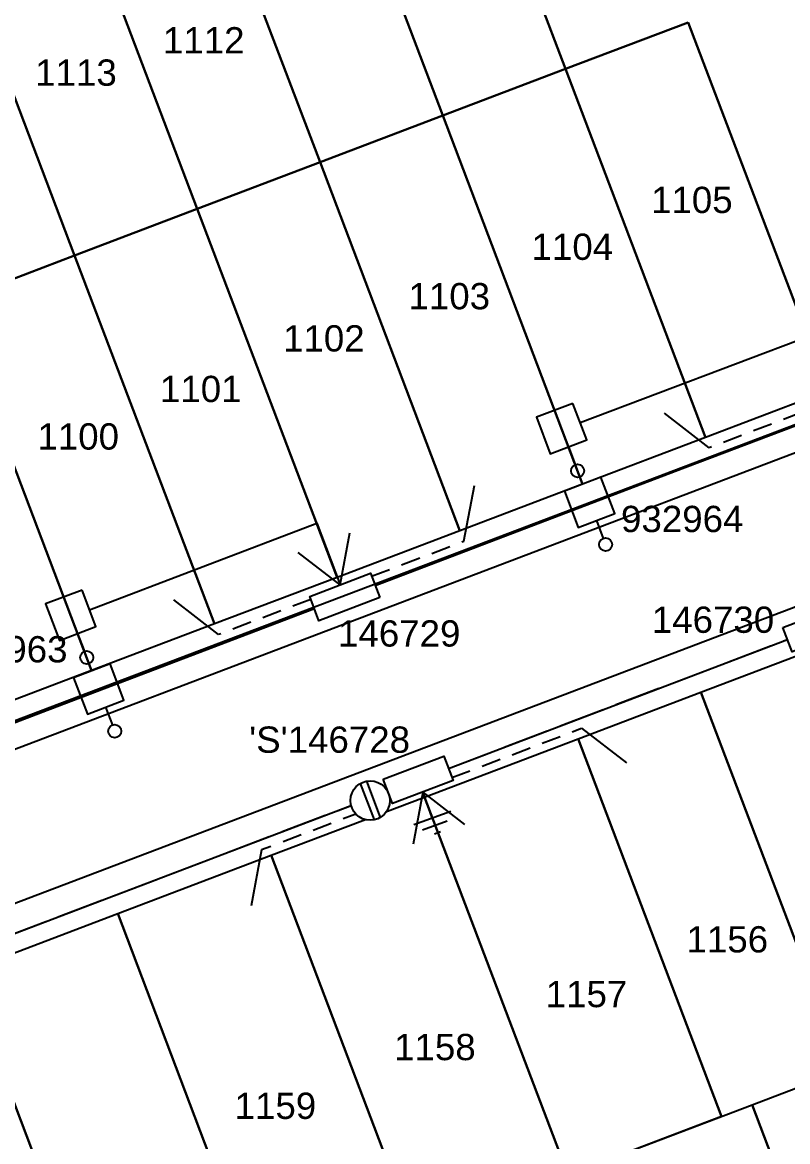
# Model space of a CAD drawing. Header units: metres. Extents: x 303507 to 304452, y 6274483 to 6275961.
# Drawn here: x 304122.1 to 304180.4, y 6274699.7 to 6274784.9 of the extents above; entities that cross this region are included whole.
import ezdxf
from ezdxf.enums import TextEntityAlignment as Align

# ---------------------------------------------------------------- set-up
doc = ezdxf.new("R2010")
doc.units = ezdxf.units.M
doc.header["$LTSCALE"] = 0.7
doc.linetypes.add('Dash', pattern=[5, 3, -2])
doc.linetypes.add('IE Trench LV', pattern=[6.5, 5, -1.5])
doc.layers.get('0').update_dxf_attribs({"color": 6})
for name, color, linetype in [('_User Miscellaneous4', 7, 'Continuous'), ('_User Miscellaneous7', 150, 'Continuous'), ('_User Miscellaneous8', 7, 'Continuous'), ('_User Miscellaneous9', 8, 'Continuous'), ('Cadastre Developer_SP_NEW', 4, 'Continuous'), ('Cadastre Roads_SP_NEW', 8, 'Continuous'), ('Equip_LV_NEW', 5, 'Continuous'), ('Mains_HV_NEW_U72', 2, 'Continuous'), ('Mains_LV_NEW_R6', 2, 'Continuous'), ('Mains_LV_NEW_T84', 2, 'Continuous'), ('Services_SP_NEW_UG', 2, 'Continuous'), ('SupportsUG_SP_LV_NEW', 2, 'Continuous'), ('SupportsUG_SP_LV_SL_NEW', 2, 'Continuous'), ('Trench_SP_NEW', 2, 'Continuous')]:
    doc.layers.add(name, color=color, linetype=linetype)
doc.layers.add('_User Miscellaneous5', color=7, linetype='Continuous', lineweight=35)
doc.styles.add('ARIAL', font='arial.ttf', dxfattribs={"height": 2})
doc.styles.add('POLE_LABEL', font='arial.ttf')
doc.styles.add('SL_LABEL', font='arial.ttf')
doc.styles.get("Standard").update_dxf_attribs({"font": 'arial.ttf'})
doc.styles.add('style1', font='iso3098b.shx')
doc.linetypes.add('Cable New UG', pattern='A,8,-1,["x",style1,S=3.5,R=0,X=0.35,Y=-1],-3.5', length=12.5)
doc.linetypes.add('Cable Z', pattern='A,8,-1,["Z",Standard,S=2.5,R=0,X=0.35,Y=-1.25],-3.5', length=12.5)
doc.linetypes.add('IE Trench HV', pattern='A,8,-2,["/",style1,S=2.5,R=0,X=0.1,Y=-1],-4.5', length=14.5)

# ---------------------------------------------------------------- blocks, each defined once
blk = doc.blocks.new('*U106')
at = {"layer": '_User Miscellaneous7', "lineweight": -3}
blk.add_lwpolyline([(0, -3.03), (0, -1.58)], dxfattribs=at)
blk.add_lwpolyline([(-1.485, -6), (1.485, -6), (1.485, -3.03), (-1.485, -3.03)], close=True, dxfattribs=at)
blk.add_circle((0, -1.08), 0.5, dxfattribs=at)
at = {"layer": '_User Miscellaneous8', "color": 2, "lineweight": -3}
blk.add_lwpolyline([(-1.485, 0), (1.485, 0), (1.485, 2.97), (-1.485, 2.97)], close=True, dxfattribs=at)
at = {"style": 'POLE_LABEL', "flags": 9}
blk.add_attdef('STRUCTURE_PLANT_NUMBER', text='', height=0.2, dxfattribs=at).set_placement((1.641, 1.727), align=Align.MIDDLE_LEFT)
for tag, flags, p in [('STREET_CODE', 9, (1.641, 1.485)), ('OWNED_BY', 9, (1.641, 1.085)), ('OPERATED_BY', 9, (1.641, 0.885)), ('COLUMN_TYPE', 9, (1.641, 1.285)), ('STATE', 9, (1.641, 0.485)), ('USAGE', 9, (1.641, 0.285)), ('MAINTAINED_BY', 9, (1.641, 0.685)), ('LEGEND', 9, (1.641, 0.085)), ('SUBURB', 9, (1.641, -0.315)), ('STREETNAME', 9, (1.641, -0.515)), ('PARENT', 9, (1.641, -0.115)), ('LOCATION', 9, (1.641, -0.715)), ('NOTES', 9, (1.641, -0.915)), ('Z', 1, (1.641, -1.315)), ('LABEL_ALIGNMENT', 9, (1.641, -1.115))]:
    blk.add_attdef(tag, text='', height=0.2, dxfattribs=dict(flags=flags)).set_placement(p, align=Align.MIDDLE_LEFT)
at = {"layer": '_User Miscellaneous5', "style": 'ARIAL', "flags": 8}
blk.add_attdef('ASSET_NUM', text='', height=2, dxfattribs=at).set_placement((2, 3.485), align=Align.MIDDLE_LEFT)
blk = doc.blocks.new('*U66')
at = {"layer": '_User Miscellaneous8', "color": 2}
blk.add_line((0, 0), (0, 1.45), dxfattribs=at)
blk.add_circle((0, 1.95), 0.5, dxfattribs=at)
for tag, p, flags in [('Z', (0, 0), 1), ('OPERATED_BY', (0, -9.607), 9)]:
    blk.add_attdef(tag, p, '', height=0.2, dxfattribs=dict(flags=flags))
at = {"style": 'SL_LABEL', "flags": 9}
blk.add_attdef('STREET_CODE', text='', height=0.2, dxfattribs=at).set_placement((0, -0.2), align=Align.MIDDLE_LEFT)
at = {"flags": 9}
for tag, p in [('CONSTRUCTED_VOLTAGE', (0, -0.4)), ('CONTROL_TYPE', (0, -0.6)), ('LANTERN_PURPOSE', (0, -0.8)), ('OPERATING_VOLTAGE', (0, -1.4)), ('ORIENTATION', (0, -1.6)), ('OWNED_BY', (0, -1.8)), ('LANTERN_TYPE', (0, -1)), ('NO_PHASES', (0, -1.2)), ('STATE', (0, -2)), ('CEXIST', (0, -2.4)), ('CNEW', (0, -2.6)), ('USAGE', (0, -2.2)), ('CNUMBER', (0, -2.8)), ('CREMOVE', (0, -3)), ('CREPLACE', (0, -3.2)), ('LKINGHEIGHT', (0, -3.4)), ('LBRACKET', (0, -3.6)), ('LBRACKETVOCAB', (0, -3.8)), ('LCATEGORY', (0, -4)), ('LCHARGE1', (0, -4.2)), ('LCHARGE1PERCENT', (0, -4.4)), ('LCHARGE2', (0, -4.6)), ('LCHARGE2PERCENT', (0, -4.8)), ('LCHARGE3', (0, -5)), ('LCHARGE3PERCENT', (0, -5.2)), ('LEXIST', (0, -5.4)), ('LLAMP', (0, -5.6)), ('LLAMPVOCAB', (0, -5.8)), ('LMAST', (0, -6)), ('LMASTVOCAB', (0, -6.2)), ('LNEW', (0, -6.4)), ('LANTNUMBER', (0, -6.6)), ('LOUTREACH', (0, -7)), ('LOUTREACHVOCAB', (0, -7.2)), ('LRATECODE', (0, -7.4)), ('LREMOVE', (0, -7.6)), ('SUBURB', (0, -8.6)), ('LREPLACE', (0, -7.8)), ('LTYPE', (0, -8)), ('LTYPEVOCAB', (0, -8.2)), ('LEGEND', (0, -8.4)), ('STREETNAME', (0, -8.8)), ('LOCATION', (0, -9)), ('NOTES', (0, -9.2)), ('MAINTAINED_BY', (0, -9.863))]:
    blk.add_attdef(tag, text='', height=0.2, dxfattribs=at).set_placement(p, align=Align.MIDDLE_LEFT)
blk = doc.blocks.new('*U86')
at = {"lineweight": -3}
blk.add_lwpolyline([(-2.475, 2.49), (2.475, 2.49), (2.475, 0.51), (-2.475, 0.51)], close=True, dxfattribs=at)
for tag, flags, p in [('STREET_CODE', 9, (1.5, 3.5)), ('OWNED_BY', 9, (1.5, 3.3)), ('OPERATED_BY', 9, (1.5, 3.1)), ('STATE', 9, (1.5, 2.7)), ('SUPPORT_TYPE', 9, (1.5, 2.5)), ('MAINTAINED_BY', 9, (1.5, 2.9)), ('SUBURB', 9, (1.5, 1.7)), ('USAGE', 9, (1.5, 2.3)), ('LEGEND', 9, (1.5, 2.1)), ('PARENT', 9, (1.5, 1.9)), ('Z', 1, (1.5, 0.9)), ('STREETNAME', 9, (1.5, 1.5)), ('LOCATION', 9, (1.5, 1.3)), ('NOTES', 9, (1.5, 1.1))]:
    blk.add_attdef(tag, text='', height=0.2, dxfattribs=dict(flags=flags)).set_placement(p, align=Align.MIDDLE_LEFT)
at = {"layer": '_User Miscellaneous4', "style": 'ARIAL', "flags": 8}
blk.add_attdef('ASSET_NUM', text='', height=2, dxfattribs=at).set_placement((2, 5.5), align=Align.MIDDLE_LEFT)
blk = doc.blocks.new('A$C1B2C29DD')
at = {"layer": 'Services_SP_NEW_UG', "color": 2, "flags": 128}
for points in [[(0, 0), (-2.1, 3.444)], [(0, 0), (2.1, 3.444)]]:
    blk.add_lwpolyline(points, dxfattribs=at)
blk = doc.blocks.new('*U78')
at = {"layer": 'Services_SP_NEW_UG', "color": 2, "flags": 128}
blk.add_lwpolyline([(10, -0.75), (12.247, 2.934)], dxfattribs=at)
at = {"layer": 'Services_SP_NEW_UG', "color": 2, "linetype": 'Dash', "ltscale": 0.7, "flags": 128}
blk.add_lwpolyline([(2.473, -0.75), (10, -0.75)], dxfattribs=at)
blk = doc.blocks.new('*U127')
at = {"layer": 'Services_SP_NEW_UG', "color": 2, "flags": 128}
blk.add_lwpolyline([(13.032, -0.75), (15.278, 2.934)], dxfattribs=at)
at = {"layer": 'Services_SP_NEW_UG', "color": 2, "linetype": 'Dash', "ltscale": 0.7, "flags": 128}
blk.add_lwpolyline([(2.473, -0.75), (13.032, -0.75)], dxfattribs=at)
blk = doc.blocks.new('*U126')
at = {"layer": 'Services_SP_NEW_UG', "color": 2, "flags": 128}
blk.add_lwpolyline([(-13.041, -0.75), (-15.288, 2.934)], dxfattribs=at)
at = {"layer": 'Services_SP_NEW_UG', "color": 2, "linetype": 'Dash', "ltscale": 0.7, "flags": 128}
blk.add_lwpolyline([(-2.473, -0.75), (-13.041, -0.75)], dxfattribs=at)
blk = doc.blocks.new('*U79')
at = {"layer": 'Services_SP_NEW_UG', "color": 2, "flags": 128}
blk.add_lwpolyline([(-10, -0.75), (-12.247, 2.934)], dxfattribs=at)
at = {"layer": 'Services_SP_NEW_UG', "color": 2, "linetype": 'Dash', "ltscale": 0.7, "flags": 128}
blk.add_lwpolyline([(-2.473, -0.75), (-10, -0.75)], dxfattribs=at)
blk = doc.blocks.new('Earth')
for p, q in [((0, -2.044), (0, 0)), ((-1.5, -2.044), (1.5, -2.044)), ((-1, -2.644), (1, -2.644)), ((-0.25, -3.244), (0.25, -3.244))]:
    blk.add_line(p, q)
blk = doc.blocks.new('*U144')
blk.add_wipeout([(-1.056, -0.443), (-1.18, -0.584), (-1.286, -0.739), (-1.371, -0.906), (-1.435, -1.083), (-1.476, -1.266), (-1.493, -1.453), (-1.487, -1.64), (-1.458, -1.826), (-1.406, -2.006), (-1.331, -2.178), (-1.236, -2.339), (-1.121, -2.488), (-0.988, -2.62), (-0.84, -2.735), (-0.679, -2.831), (-0.506, -2.906), (-0.326, -2.958), (-0.141, -2.987), (0.047, -2.993), (0.233, -2.976), (0.416, -2.935), (0.593, -2.871), (0.76, -2.786), (0.915, -2.681), (1.056, -2.557), (1.18, -2.416), (1.286, -2.261), (1.371, -2.094), (1.435, -1.917), (1.476, -1.734), (1.493, -1.547), (1.487, -1.36), (1.458, -1.174), (1.406, -0.994), (1.331, -0.822), (1.236, -0.661), (1.121, -0.512), (0.988, -0.38), (0.84, -0.265), (0.679, -0.169), (0.506, -0.094), (0.326, -0.042), (0.141, -0.013), (-0.047, -0.007), (-0.233, -0.024), (-0.416, -0.065), (-0.593, -0.129), (-0.76, -0.214), (-0.915, -0.319)])
for p, q in [((-1.479, -1.25), (1.479, -1.25)), ((-1.479, -1.75), (1.479, -1.75))]:
    blk.add_line(p, q)
blk.add_circle((0, -1.5), 1.5)
for tag, flags, p in [('ACTUAL_STATUS', 9, (1.5, 0)), ('OPERATING_VOLTAGE', 9, (1.5, -0.6)), ('ORIENTATION', 9, (1.5, -0.8)), ('CONSTRUCTED_VOLTAGE', 9, (1.5, -0.2)), ('NO_PHASES', 9, (1.5, -0.4)), ('STATE', 9, (1.5, -1)), ('SWITCH_TYPE', 9, (1.5, -1.2)), ('OWNED_BY', 9, (1.5, -1.8)), ('USAGE', 9, (1.5, -1.4)), ('NOTES', 9, (1.5, -1.6)), ('TYPE', 9, (1.5, -2.6)), ('OPERATED_BY', 9, (1.5, -2)), ('MAINTAINED_BY', 9, (1.5, -2.2)), ('NUMBER_OF_PHASES', 9, (1.5, -2.4)), ('Z', 1, (1.5, -2.8))]:
    blk.add_attdef(tag, text='', height=0.2, dxfattribs=dict(flags=flags)).set_placement(p, align=Align.MIDDLE_LEFT)

msp = doc.modelspace()

# ---------------------------------------------------------------- linework, layer by layer
at = {"layer": '_User Miscellaneous9', "flags": 128}
for points in [[(304162.732, 6274903.243, 0.414214), (304159.699, 6274913.407), (304113.95, 6274938.126, 0.414214), (304103.786, 6274935.093), (304084.023, 6274898.516, -0.008647), (304080.537, 6274892.323), (304068.483, 6274871.749, 0.105117), (304056.954, 6274837.016), (304050.287, 6274777.225, 0.023584), (304046.423, 6274716.818, 0.420262), (304053.951, 6274709.193), (304061.132, 6274709.221, 0.089985), (304074.297, 6274711.663), (304190.173, 6274755.658, 0.180045), (304208.804, 6274771.971), (304216.216, 6274785.687, 0.414214), (304213.182, 6274795.851), (304147.694, 6274831.236, -0.414214), (304139.201, 6274859.694)], [(304053.991, 6274698.193, 0.420193), (304046.523, 6274690.511, 0.019825), (304049.773, 6274639.724, 0.429168), (304061.256, 6274630.876, 0.085285), (304220.6, 6274684.477, 0.037337), (304236.679, 6274694.767), (304292.45, 6274736.937, 0.545912), (304291.172, 6274753.711), (304236.057, 6274783.491, 0.414214), (304225.893, 6274780.458), (304218.482, 6274766.742, -0.180045), (304194.077, 6274745.374), (304078.202, 6274701.379, -0.089986), (304061.175, 6274698.221)]]:
    msp.add_lwpolyline(points, format="xyb", close=True, dxfattribs=at)
at = {"layer": 'Cadastre Developer_SP_NEW'}
for p, q in [((304163.446, 6274781.344), (304152.797, 6274809.39)), ((304152.797, 6274809.39), (304163.446, 6274781.344)), ((304154.097, 6274777.794), (304143.449, 6274805.841)), ((304143.449, 6274805.841), (304154.097, 6274777.794)), ((304144.748, 6274774.245), (304134.1, 6274802.291)), ((304134.1, 6274802.291), (304144.748, 6274774.245)), ((304135.399, 6274770.695), (304124.751, 6274798.742)), ((304124.751, 6274798.742), (304135.399, 6274770.695)), ((304126.051, 6274767.146), (304115.402, 6274795.192)), ((304115.402, 6274795.192), (304126.051, 6274767.146)), ((304163.446, 6274781.344), (304172.795, 6274784.893)), ((304172.795, 6274784.893), (304163.446, 6274781.344)), ((304172.795, 6274784.893), (304183.443, 6274756.847)), ((304183.443, 6274756.847), (304172.795, 6274784.893)), ((304154.097, 6274777.794), (304163.446, 6274781.344)), ((304163.446, 6274781.344), (304154.097, 6274777.794)), ((304163.446, 6274781.344), (304174.095, 6274753.297)), ((304174.095, 6274753.297), (304163.446, 6274781.344)), ((304144.748, 6274774.245), (304154.097, 6274777.794)), ((304154.097, 6274777.794), (304144.748, 6274774.245)), ((304154.097, 6274777.794), (304164.746, 6274749.748)), ((304164.746, 6274749.748), (304154.097, 6274777.794)), ((304135.399, 6274770.695), (304144.748, 6274774.245)), ((304144.748, 6274774.245), (304135.399, 6274770.695)), ((304144.748, 6274774.245), (304155.397, 6274746.198)), ((304155.397, 6274746.198), (304144.748, 6274774.245)), ((304126.051, 6274767.146), (304135.399, 6274770.695)), ((304135.399, 6274770.695), (304126.051, 6274767.146)), ((304135.399, 6274770.695), (304146.048, 6274742.649)), ((304146.048, 6274742.649), (304135.399, 6274770.695)), ((304116.702, 6274763.596), (304126.051, 6274767.146)), ((304126.051, 6274767.146), (304116.702, 6274763.596)), ((304126.051, 6274767.146), (304136.699, 6274739.099)), ((304136.699, 6274739.099), (304126.051, 6274767.146)), ((304116.702, 6274763.596), (304127.35, 6274735.549)), ((304127.35, 6274735.549), (304116.702, 6274763.596)), ((304184.668, 6274705.166), (304173.753, 6274733.914)), ((304173.753, 6274733.914), (304184.668, 6274705.166)), ((304175.319, 6274701.616), (304164.404, 6274730.364)), ((304164.404, 6274730.364), (304175.319, 6274701.616)), ((304163.633, 6274697.179), (304152.718, 6274725.927)), ((304152.718, 6274725.927), (304163.633, 6274697.179)), ((304151.947, 6274692.743), (304141.032, 6274721.49)), ((304141.032, 6274721.49), (304151.947, 6274692.743)), ((304140.261, 6274688.306), (304129.346, 6274717.053)), ((304129.346, 6274717.053), (304140.261, 6274688.306)), ((304128.575, 6274683.869), (304117.66, 6274712.616)), ((304117.66, 6274712.616), (304128.575, 6274683.869)), ((304177.656, 6274702.504), (304189.342, 6274706.941)), ((304165.97, 6274698.067), (304177.656, 6274702.504)), ((304177.656, 6274702.504), (304188.977, 6274672.686)), ((304188.977, 6274672.686), (304177.656, 6274702.504)), ((304175.319, 6274701.616), (304163.633, 6274697.179))]:
    msp.add_line(p, q, dxfattribs=at)
at = {"layer": 'Cadastre Roads_SP_NEW', "color": 4}
for p, q in [((304183.443, 6274756.847), (304174.095, 6274753.297)), ((304174.095, 6274753.297), (304164.746, 6274749.748)), ((304164.746, 6274749.748), (304155.397, 6274746.198)), ((304155.397, 6274746.198), (304146.048, 6274742.649)), ((304146.048, 6274742.649), (304136.699, 6274739.099)), ((304136.699, 6274739.099), (304127.35, 6274735.549)), ((304173.753, 6274733.914), (304183.102, 6274737.463)), ((304127.35, 6274735.549), (304115.664, 6274731.112)), ((304164.404, 6274730.364), (304173.753, 6274733.914)), ((304152.718, 6274725.927), (304164.404, 6274730.364)), ((304141.032, 6274721.49), (304152.718, 6274725.927)), ((304129.346, 6274717.053), (304141.032, 6274721.49)), ((304117.66, 6274712.616), (304129.346, 6274717.053))]:
    msp.add_line(p, q, dxfattribs=at)
at = {"layer": 'Mains_LV_NEW_R6', "color": 2, "linetype": 'Cable Z', "flags": 128}
for points in [[(304164.56, 6274754.426), (304182.296, 6274761.134), (304184.077, 6274756.451)], [(304127.189, 6274740.182), (304144.498, 6274746.763), (304146.279, 6274742.077)]]:
    msp.add_lwpolyline(points, dxfattribs=at)
at = {"layer": 'Mains_LV_NEW_T84', "color": 2, "linetype": 'Cable New UG', "flags": 128}
for points in [[(304148.943, 6274742.034), (304171.796, 6274750.722), (304181.715, 6274754.493)], [(304104.525, 6274725.146), (304144.317, 6274740.275)], [(304154.531, 6274728.111), (304180.351, 6274737.927)], [(304115.517, 6274713.278), (304149.905, 6274726.352)]]:
    msp.add_lwpolyline(points, dxfattribs=at)
at = {"layer": 'Trench_SP_NEW', "linetype": 'IE Trench HV', "flags": 128}
for points in [[(304166.666, 6274748.889), (304181.715, 6274754.493)], [(304148.943, 6274742.034), (304163.928, 6274747.731)], [(304129.321, 6274734.574), (304144.317, 6274740.275)], [(304104.525, 6274725.146), (304114.851, 6274729.072), (304126.545, 6274733.518)]]:
    msp.add_lwpolyline(points, dxfattribs=at)
at = {"layer": 'Trench_SP_NEW', "linetype": 'IE Trench LV', "flags": 128}
for points in [[(304154.531, 6274728.111), (304180.351, 6274737.927)], [(304107.842, 6274710.36), (304149.905, 6274726.352)]]:
    msp.add_lwpolyline(points, dxfattribs=at)

# ---------------------------------------------------------------- block references
at = {"layer": 'Equip_LV_NEW', "lineweight": 0, "rotation": 19.90187937082928}
msp.add_blockref('Earth', (304152.596, 6274726.263), dxfattribs=at)
at = {"layer": 'Services_SP_NEW_UG'}
for name, p, rotation in [('*U79', (304183.474, 6274756.767), 20.81666665330316), ('*U78', (304146.098, 6274742.553), 20.81666666460029), ('*U79', (304146.098, 6274742.553), 20.81666667610605), ('*U126', (304152.751, 6274725.83), 200.8166666677888), ('*U127', (304152.751, 6274725.83), 200.8166666631103)]:
    msp.add_blockref(name, p, dxfattribs=dict(at, rotation=rotation))
at = {"layer": 'Services_SP_NEW_UG', "color": 2}
for p, rotation in [((304146.279, 6274742.077), 20.81666666880248), ((304152.57, 6274726.307), 200.8166666800108)]:
    msp.add_blockref('A$C1B2C29DD', p, dxfattribs=dict(at, rotation=rotation))
at = {"layer": 'SupportsUG_SP_LV_NEW'}
ref = msp.add_blockref('*U86', (304146.098, 6274742.553), dxfattribs=dict(at, rotation=200.8166666673976))
ref.add_attrib('ASSET_NUM_001', '146729', (304146.12, 6274737.379), dxfattribs={"layer": '_User Miscellaneous4', "height": 2, "style": 'ARIAL'})
ref = msp.add_blockref('*U86', (304183.202, 6274737.393), dxfattribs=dict(at, rotation=20.81666666667305))
ref.add_attrib('ASSET_NUM_001', '146730', (304170.017, 6274738.425), dxfattribs={"layer": '_User Miscellaneous4', "height": 2, "style": 'ARIAL'})
at = {"layer": 'SupportsUG_SP_LV_SL_NEW', "ltscale": 0.5}
ref = msp.add_blockref('*U106', (304164.75, 6274749.749), dxfattribs=dict(at, rotation=200.8166666657952))
ref.add_attrib('ASSET_NUM_001', '932964', (304167.673, 6274746.094), dxfattribs={"layer": '_User Miscellaneous5', "height": 2, "style": 'ARIAL'})
for p, rotation in [((304165.805, 6274746.973), 200.8166666657952), ((304128.421, 6274732.764), 200.8166666664044)]:
    msp.add_blockref('*U66', p, dxfattribs=dict(at, rotation=rotation))
ref = msp.add_blockref('*U106', (304127.365, 6274735.54), dxfattribs=dict(at, rotation=200.8166666664044))
ref.add_attrib('ASSET_NUM_001', '932963', (304116.195, 6274736.176), dxfattribs={"layer": '_User Miscellaneous5', "height": 2, "style": 'ARIAL'})

# ---------------------------------------------------------------- texts
at = {"layer": 'Cadastre Developer_SP_NEW', "style": 'ARIAL'}
for s, p in [('1112', (304135.891, 6274782.527)), ('1113', (304126.163, 6274780.068)), ('1105', (304173.067, 6274770.379)), ('1104', (304163.965, 6274766.812)), ('1103', (304154.593, 6274763.051)), ('1102', (304145.041, 6274759.839)), ('1101', (304135.663, 6274755.991)), ('1100', (304126.333, 6274752.371)), ('1156', (304175.768, 6274714.097)), ('1157', (304165.043, 6274709.933)), ('1158', (304153.497, 6274705.899)), ('1159', (304141.35, 6274701.426))]:
    msp.add_text(s, height=2, dxfattribs=at).set_placement(p, align=Align.CENTER)

# ---------------------------------------------------------------- next in the draw order: block references
at = {"layer": 'Equip_LV_NEW', "lineweight": 0, "rotation": 290.8166666650578}
msp.add_blockref('*U144', (304149.97, 6274726.189), dxfattribs=at)

# ---------------------------------------------------------------- next in the draw order: linework, layer by layer
at = {"layer": 'Mains_HV_NEW_U72', "color": 2, "linetype": 'Cable New UG', "flags": 128}
msp.add_lwpolyline([(304102.374, 6274744.893), (304107.436, 6274730.998), (304092.198, 6274725.412), (304093.722, 6274721.23), (304189.485, 6274757.536, 0.035956), (304195.653, 6274760.646, 0.134671), (304206.513, 6274771.976), (304214.472, 6274786.668), (304223.374, 6274805.168)], format="xyb", dxfattribs=at)

# ---------------------------------------------------------------- next in the draw order: block references
at = {"layer": 'SupportsUG_SP_LV_NEW'}
ref = msp.add_blockref('*U86', (304152.751, 6274725.83), dxfattribs=dict(at, rotation=20.81666666754577))
ref.add_attrib('ASSET_NUM_001', "'S'146728", (304139.353, 6274729.296), dxfattribs={"layer": '_User Miscellaneous4', "height": 2, "style": 'ARIAL'})

doc.saveas('drawing.dxf')
